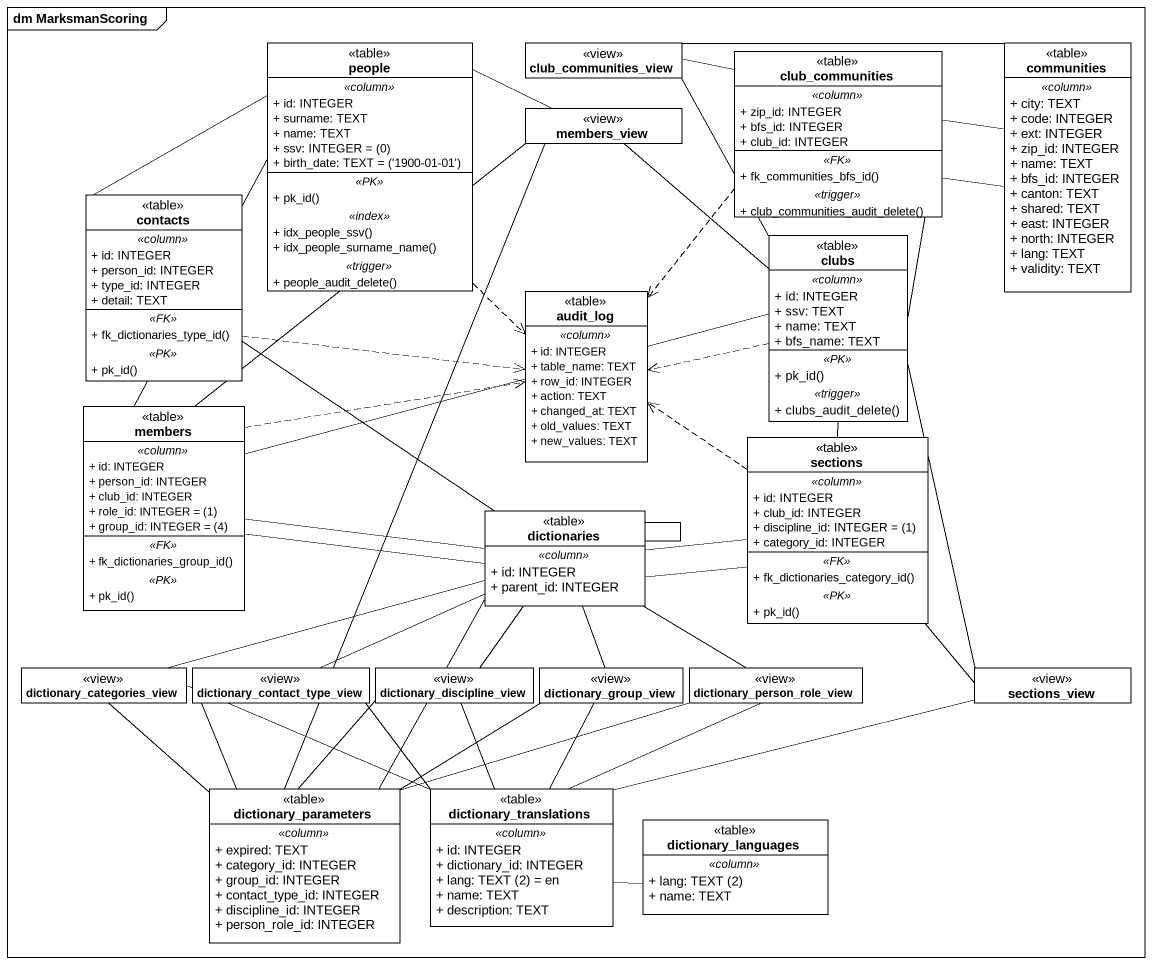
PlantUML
@startuml
mainframe dm MarksmanScoring
hide circle
hide empty members
skinparam classAttributeIconSize 0
class people <<table>> {
  .. <<column>> ..
  + id: INTEGER
  + surname: TEXT
  + name: TEXT
  {field} + ssv: INTEGER = (0)
  {field} + birth_date: TEXT = ('1900-01-01')
  .. <<PK>> ..
  + pk_id()
  .. <<index>> ..
  + idx_people_ssv()
  + idx_people_surname_name()
  .. <<trigger>> ..
  + people_audit_delete()
}
class club_communities_view <<view>>
class club_communities <<table>> {
  .. <<column>> ..
  + zip_id: INTEGER
  + bfs_id: INTEGER
  + club_id: INTEGER
  .. <<FK>> ..
  + fk_communities_bfs_id()
  .. <<trigger>> ..
  + club_communities_audit_delete()
}
class communities <<table>> {
  .. <<column>> ..
  + city: TEXT
  + code: INTEGER
  + ext: INTEGER
  + zip_id: INTEGER
  + name: TEXT
  + bfs_id: INTEGER
  + canton: TEXT
  + shared: TEXT
  + east: INTEGER
  + north: INTEGER
  + lang: TEXT
  + validity: TEXT
}
class members_view <<view>>
class contacts <<table>> {
  .. <<column>> ..
  + id: INTEGER
  + person_id: INTEGER
  + type_id: INTEGER
  + detail: TEXT
  .. <<FK>> ..
  + fk_dictionaries_type_id()
  .. <<PK>> ..
  + pk_id()
}
class clubs <<table>> {
  .. <<column>> ..
  + id: INTEGER
  + ssv: TEXT
  + name: TEXT
  + bfs_name: TEXT
  .. <<PK>> ..
  + pk_id()
  .. <<trigger>> ..
  + clubs_audit_delete()
}
class audit_log <<table>> {
  .. <<column>> ..
  + id: INTEGER
  + table_name: TEXT
  + row_id: INTEGER
  + action: TEXT
  + changed_at: TEXT
  + old_values: TEXT
  + new_values: TEXT
}
class members <<table>> {
  .. <<column>> ..
  + id: INTEGER
  + person_id: INTEGER
  + club_id: INTEGER
  {field} + role_id: INTEGER = (1)
  {field} + group_id: INTEGER = (4)
  .. <<FK>> ..
  + fk_dictionaries_group_id()
  .. <<PK>> ..
  + pk_id()
}
class sections <<table>> {
  .. <<column>> ..
  + id: INTEGER
  + club_id: INTEGER
  {field} + discipline_id: INTEGER = (1)
  + category_id: INTEGER
  .. <<FK>> ..
  + fk_dictionaries_category_id()
  .. <<PK>> ..
  + pk_id()
}
class dictionaries <<table>> {
  .. <<column>> ..
  + id: INTEGER
  + parent_id: INTEGER
}
class dictionary_categories_view <<view>>
class dictionary_contact_type_view <<view>>
class dictionary_discipline_view <<view>>
class dictionary_group_view <<view>>
class dictionary_person_role_view <<view>>
class sections_view <<view>>
class dictionary_parameters <<table>> {
  .. <<column>> ..
  + expired: TEXT
  + category_id: INTEGER
  + group_id: INTEGER
  + contact_type_id: INTEGER
  + discipline_id: INTEGER
  + person_role_id: INTEGER
}
class dictionary_translations <<table>> {
  .. <<column>> ..
  + id: INTEGER
  + dictionary_id: INTEGER
  {field} + lang: TEXT (2) = en
  + name: TEXT
  + description: TEXT
}
class dictionary_languages <<table>> {
  .. <<column>> ..
  {field} + lang: TEXT (2)
  + name: TEXT
}
people -right- members_view
people ..> audit_log
club_communities -left- club_communities_view
club_communities -right- communities
club_communities -right- communities
club_communities -- clubs
club_communities ..> audit_log
communities -left- club_communities_view
contacts -right- people
contacts .right.> audit_log
contacts -- dictionaries
clubs -up- club_communities_view
clubs -up- members_view
clubs .left.> audit_log
clubs -- sections_view
members -up- people
members -up- members_view
members -right- clubs
members .right.> audit_log
members -right- dictionaries
members -right- dictionaries
sections -up- clubs
sections .up.> audit_log
sections -left- dictionaries
sections -left- dictionaries
sections -- sections_view
dictionaries -- dictionaries
dictionaries -left- dictionary_categories_view
dictionaries -left- dictionary_contact_type_view
dictionaries -- dictionary_discipline_view
dictionaries -- dictionary_group_view
dictionaries -- dictionary_person_role_view
dictionary_parameters -up- members_view
dictionary_parameters -up- dictionaries
dictionary_parameters -up- dictionary_categories_view
dictionary_parameters -up- dictionary_contact_type_view
dictionary_parameters -up- dictionary_discipline_view
dictionary_parameters -right- dictionary_group_view
dictionary_parameters -right- dictionary_person_role_view
dictionary_translations -left- dictionary_categories_view
dictionary_translations -up- dictionary_contact_type_view
dictionary_translations -up- dictionary_discipline_view
dictionary_translations -up- dictionary_group_view
dictionary_translations -up- dictionary_person_role_view
dictionary_translations -right- sections_view
dictionary_translations -right- dictionary_languages
@enduml
